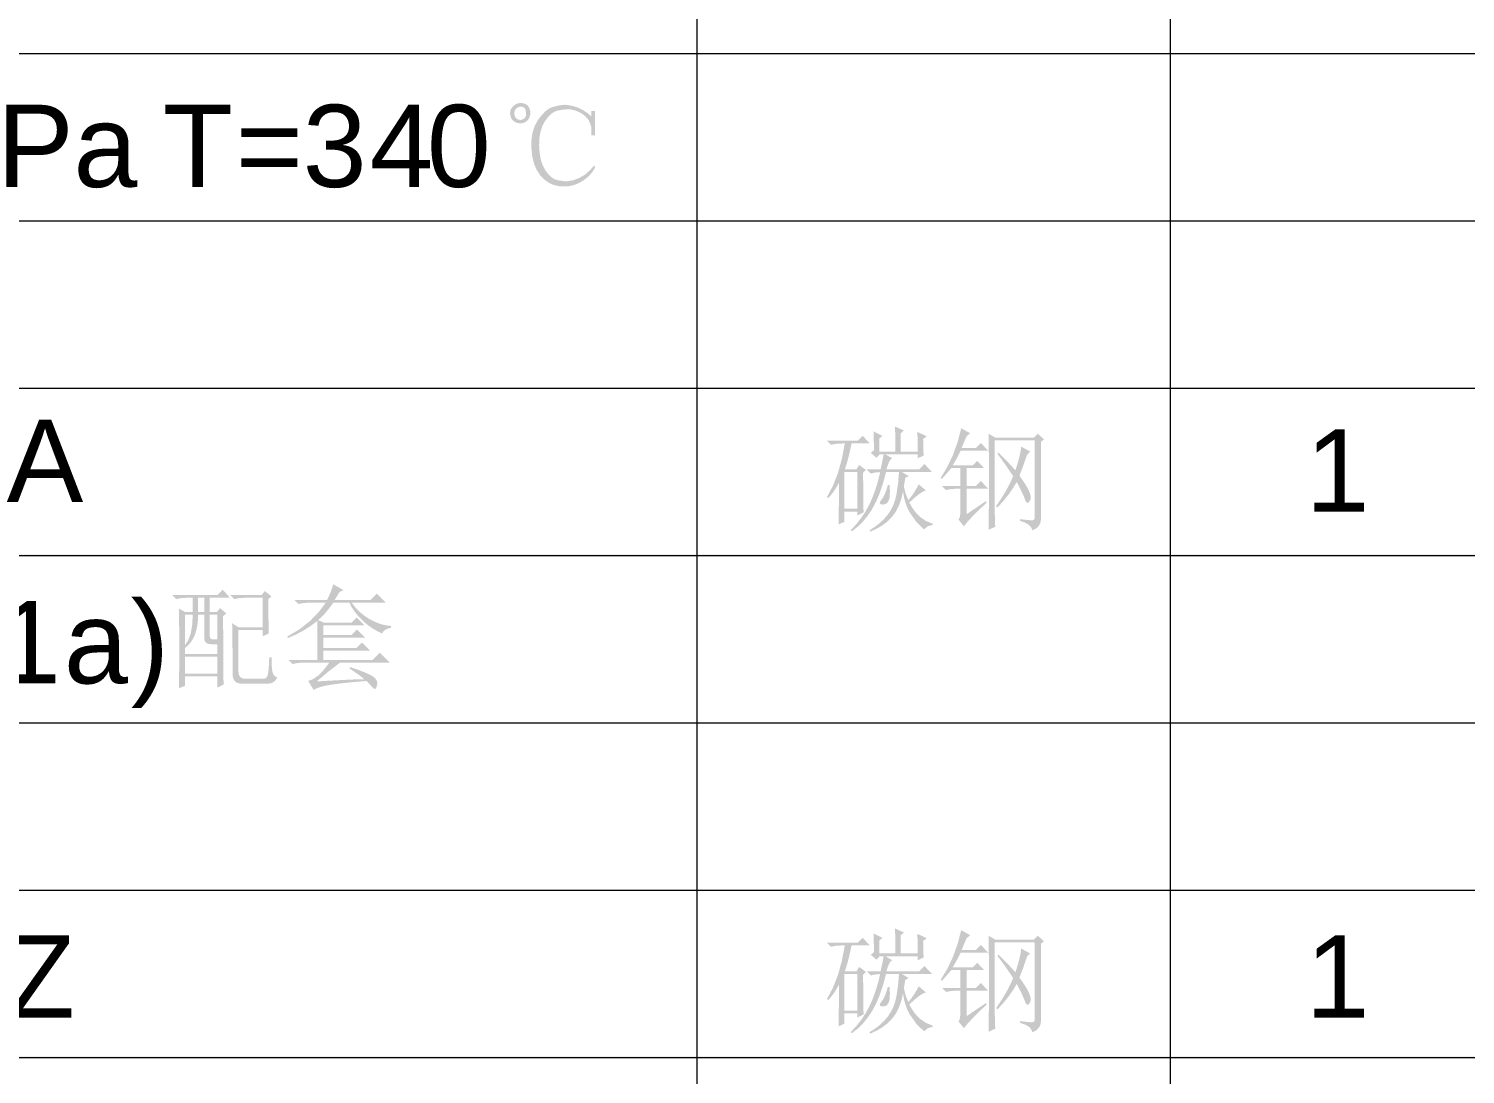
# Model space of a CAD drawing. Header units: millimetres. Extents: x 0 to 383, y 25 to 284.
# Drawn here: x 103 to 156, y 154.4 to 193.1 of the extents above; entities that cross this region are included whole.
import ezdxf

# ---------------------------------------------------------------- set-up
doc = ezdxf.new("R2010")
doc.units = ezdxf.units.MM

msp = doc.modelspace()

# ---------------------------------------------------------------- hatches: boundary and pattern name
h = msp.add_hatch(color=0)
h.dxf.hatch_style = 2
h.paths.add_polyline_path([(127.610306, 25.237281), (127.652639, 25.237281), (127.652639, 235.288226), (127.610306, 235.288226)])
h = msp.add_hatch(color=0)
h.dxf.hatch_style = 2
h.paths.add_polyline_path([(145.093972, 25.237281), (145.136306, 25.237281), (145.136306, 235.288226), (145.093972, 235.288226)])
h = msp.add_hatch(color=0)
h.dxf.hatch_style = 2
h.paths.add_polyline_path([(0.338667, 192.139976), (382.982611, 192.139976), (382.982611, 192.182309), (0.338667, 192.182309)])
h = msp.add_hatch(color=0)
h.paths.add_polyline_path([(123.733498, 189.842069), (123.733498, 190.040507), (123.86579, 190.040507), (123.86579, 189.147538), (123.733498, 189.147538), (123.733498, 189.445194), (123.688023, 189.593075), (123.617743, 189.722869), (123.522658, 189.835093), (123.402769, 189.930264), (123.269444, 190.006659), (123.134052, 190.061867), (122.996592, 190.09537), (122.857066, 190.106653), (122.72064, 190.094939), (122.5098, 190.062556), (122.38681, 190.023281), (122.265888, 189.9468), (122.147032, 189.833112), (122.030243, 189.682217), (121.929043, 189.498163), (121.857299, 189.284653), (121.815527, 189.041171), (121.804245, 188.7672), (121.821729, 188.493315), (121.865567, 188.250435), (121.935245, 188.038562), (122.030243, 187.857694), (122.139797, 187.709986), (122.253485, 187.597934), (122.371308, 187.522056), (122.493264, 187.482868), (122.605919, 187.465212), (122.695836, 187.45324), (122.763015, 187.446436), (122.807457, 187.444283), (123.031388, 187.473222), (123.27599, 187.560038), (123.510945, 187.696464), (123.700425, 187.874231), (123.766657, 187.950712), (123.81687, 187.998254), (123.851579, 188.016858), (123.871302, 188.006523), (123.872336, 187.971469), (123.850632, 187.916261), (123.80619, 187.841416), (123.73901, 187.747451), (123.651074, 187.647113), (123.544018, 187.552459), (123.417325, 187.462973), (123.270477, 187.378137), (123.10718, 187.308891), (122.93148, 187.266516), (122.743378, 187.251013), (122.542873, 187.262382), (122.343488, 187.306824), (122.15909, 187.390539), (121.990194, 187.513529), (121.837318, 187.675793), (121.709074, 187.874231), (121.613387, 188.105741), (121.549738, 188.370325), (121.517613, 188.667981), (121.519766, 188.96779), (121.559643, 189.239178), (121.637761, 189.48266), (121.754635, 189.698753), (121.891061, 189.881602), (122.027487, 190.02466), (122.163913, 190.127409), (122.300339, 190.189335), (122.551831, 190.251347), (122.757847, 190.272017), (122.869468, 190.260304), (123.038967, 190.22792), (123.233959, 190.169354), (123.424818, 190.07358), (123.597762, 189.957825)])
h.paths.add_polyline_path([(120.729375, 189.941288), (120.750046, 190.090116), (120.828594, 190.205872), (120.927123, 190.28442), (121.004983, 190.321627), (121.120738, 190.338163), (121.195152, 190.329895), (121.286102, 190.30509), (121.373608, 190.251347), (121.440443, 190.156262), (121.47765, 190.032239), (121.473516, 189.891679), (121.42804, 189.759387), (121.341224, 189.660168), (121.22478, 189.598846), (121.087665, 189.582998), (120.951239, 189.611937), (120.839618, 189.682217), (120.761759, 189.793149)])
h.paths.add_polyline_path([(121.25303, 189.759387), (121.311596, 189.837935), (121.324687, 189.974361), (121.299883, 190.106653), (121.242005, 190.172799), (121.179304, 190.197603), (121.137274, 190.205872), (121.051147, 190.189335), (120.960885, 190.139726), (120.898185, 190.052909), (120.889227, 189.924752), (120.922989, 189.804862), (120.993958, 189.742851), (121.071817, 189.718046), (121.120738, 189.709778), (121.178615, 189.72218)])
h = msp.add_hatch(color=0)
h.dxf.hatch_style = 2
h.paths.add_polyline_path([(0.338667, 185.959309), (382.982611, 185.959309), (382.982611, 186.001642), (0.338667, 186.001642)])
h = msp.add_hatch(color=0)
h.dxf.hatch_style = 2
h.paths.add_polyline_path([(0.338667, 179.778642), (382.982611, 179.778642), (382.982611, 179.820986), (0.338667, 179.820986)])
h = msp.add_hatch(color=0)
h.paths.add_polyline_path([(134.962415, 177.456924), (134.961381, 177.750446), (134.958281, 178.002627), (134.953113, 178.213467), (134.945878, 178.382965), (135.276608, 178.234137), (135.160852, 178.134918), (135.160852, 177.456924), (135.789238, 177.456924), (135.785104, 177.84553), (135.772701, 178.184528), (136.119967, 178.019163), (135.987675, 177.919944), (135.991809, 177.601618), (136.004212, 177.308095), (135.789238, 177.208877), (135.789238, 177.357705), (134.582076, 177.357705), (134.84666, 177.208877), (134.789816, 177.170636), (134.735039, 177.088987), (134.682329, 176.96393), (134.631686, 176.795465), (135.838847, 176.795465), (136.037285, 176.993903), (136.318405, 176.696247), (135.210462, 176.696247), (135.458509, 176.547418), (135.326217, 176.481273), (135.276608, 176.16708), (135.342753, 175.898362), (135.441972, 175.65445), (135.571163, 175.828082), (135.677617, 175.985179), (135.761333, 176.125739), (135.822311, 176.249762), (136.086894, 176.018252), (135.980441, 175.977944), (135.842981, 175.890094), (135.674516, 175.754702), (135.475045, 175.571767), (135.568063, 175.40847), (135.665214, 175.265843), (135.7665, 175.143887), (135.87192, 175.042601), (136.095162, 174.889638), (136.334941, 174.794554), (136.334941, 174.744944), (136.157174, 174.695335), (136.020748, 174.57958), (135.732049, 174.865523), (135.497094, 175.196941), (135.40399, 175.379789), (135.33104, 175.572456), (135.277727, 175.774425), (135.243535, 175.985179), (135.181609, 175.71026), (135.095396, 175.46428), (134.985411, 175.247239), (134.852172, 175.059137), (134.692922, 174.893773), (134.504217, 174.744944), (134.28554, 174.612653), (134.036373, 174.496898), (134.0033, 174.546507), (134.206905, 174.675698), (134.387773, 174.815224), (134.545903, 174.965086), (134.681295, 175.125283), (134.794036, 175.295901), (134.884556, 175.477372), (134.953372, 175.670211), (135.001, 175.874936), (135.062323, 176.291792), (135.094707, 176.696247), (134.615149, 176.696247), (134.508696, 176.29429), (134.387773, 175.932124), (134.252381, 175.610266), (134.102519, 175.329233), (133.938188, 175.083167), (133.759388, 174.865523), (133.566118, 174.675784), (133.358378, 174.513434), (133.308769, 174.546507), (133.519609, 174.773883), (133.705644, 175.009528), (133.866875, 175.253441), (134.0033, 175.505622), (134.121123, 175.772272), (134.226543, 176.059593), (134.31956, 176.367584), (134.400175, 176.696247), (134.230677, 176.683844), (134.05291, 176.646637), (133.904082, 176.795465), (134.416712, 176.795465), (134.532467, 177.357705), (134.383639, 177.357705), (134.267884, 177.225413), (134.05291, 177.407314), (134.168665, 177.506533), (134.167631, 177.711172), (134.164531, 177.89514), (134.159363, 178.058437), (134.152128, 178.201064), (134.482858, 178.0357), (134.367102, 177.936481), (134.367102, 177.456924)])
h.paths.add_polyline_path([(134.747441, 176.216689), (134.757862, 176.020319), (134.756398, 175.861155), (134.743565, 175.739199), (134.71988, 175.65445), (134.653045, 175.551097), (134.56554, 175.505622), (134.479413, 175.498042), (134.422224, 175.511134), (134.392596, 175.535249), (134.383639, 175.555231), (134.404309, 175.617243), (134.466321, 175.704059), (134.523165, 175.785708), (134.577942, 175.898362), (134.630652, 176.042023), (134.681295, 176.216689)])
h.paths.add_polyline_path([(133.77179, 176.67971), (133.772048, 176.407117), (133.772823, 176.159845), (133.774115, 175.937895), (133.775924, 175.741266), (133.778249, 175.569959), (133.781092, 175.423973), (133.784451, 175.303308), (133.788326, 175.207965), (133.556816, 175.09221), (133.556816, 175.241038), (133.077259, 175.241038), (133.077259, 174.8607), (132.862285, 174.761481), (132.874687, 175.493219), (132.878821, 176.299372), (132.779602, 176.127806), (132.680384, 175.976911), (132.581165, 175.846686), (132.481946, 175.737132), (132.432337, 175.770205), (132.653512, 176.185683), (132.83748, 176.654905), (132.984241, 177.177871), (133.093795, 177.75458), (132.97804, 177.75458), (132.771334, 177.742178), (132.581165, 177.70497), (132.432337, 177.853799), (133.573352, 177.853799), (133.755253, 178.0357), (134.019837, 177.75458), (133.341842, 177.75458), (133.282931, 177.471393), (133.221953, 177.217145), (133.158907, 176.991836), (133.093795, 176.795465), (133.523743, 176.795465), (133.622962, 176.96083), (133.871009, 176.778929)])
h.paths.add_polyline_path([(133.077259, 176.696247), (133.077259, 175.340257), (133.556816, 175.340257), (133.556816, 176.696247)])
h = msp.add_hatch(color=0)
h.paths.add_polyline_path([(138.401998, 174.563043), (138.409233, 174.968187), (138.414401, 175.406403), (138.417501, 175.877692), (138.418535, 176.382054), (138.417501, 176.881248), (138.414401, 177.337034), (138.409233, 177.749412), (138.401998, 178.118382), (138.650045, 177.969554), (140.072181, 177.969554), (140.221009, 178.118382), (140.452519, 177.903408), (140.336764, 177.820726), (140.336764, 174.943382), (140.320227, 174.831072), (140.270618, 174.722896), (140.175533, 174.624366), (140.022571, 174.546507), (139.975029, 174.661229), (139.882011, 174.757347), (139.743518, 174.834861), (139.55955, 174.893773), (139.55955, 174.959918), (139.737403, 174.9383), (139.874432, 174.9234), (139.971153, 174.915735), (140.028083, 174.915821), (140.085272, 174.944071), (140.105253, 175.009528), (140.105253, 177.870335), (138.633509, 177.870335), (138.633509, 175.224502), (138.634542, 175.134585), (138.637643, 175.013662), (138.64281, 174.861733), (138.650045, 174.678799)])
h.paths.add_polyline_path([(138.7658, 177.423851), (139.079993, 177.109658), (139.394186, 176.762392), (139.475835, 177.015607), (139.53888, 177.246084), (139.583322, 177.453823), (139.60916, 177.638825), (139.939889, 177.456924), (139.824134, 177.341168), (139.67944, 176.915355), (139.543014, 176.563955), (139.650501, 176.414093), (139.741451, 176.278701), (139.815865, 176.157778), (139.873743, 176.051325), (139.944712, 175.877692), (139.961938, 175.753668), (139.944712, 175.666852), (139.906816, 175.60484), (139.865475, 175.567633), (139.84067, 175.555231), (139.814832, 175.567633), (139.786927, 175.60484), (139.756954, 175.666852), (139.724915, 175.753668), (139.605026, 176.022386), (139.443795, 176.332444), (139.300135, 176.093699), (139.133737, 175.857021), (138.944601, 175.62241), (138.732727, 175.389866), (138.683118, 175.439476), (138.883623, 175.738165), (139.055188, 176.022386), (139.197815, 176.292137), (139.311503, 176.547418), (139.194715, 176.723118), (139.059322, 176.919489), (138.905327, 177.13653), (138.732727, 177.374241)])
h.paths.add_polyline_path([(137.591712, 175.141819), (138.30278, 175.621377), (138.335852, 175.571767), (138.053699, 175.30615), (137.819088, 175.071539), (137.632019, 174.867934), (137.492493, 174.695335), (137.294056, 174.943382), (137.343665, 175.046735), (137.360201, 175.191429), (137.360201, 176.084398), (137.22791, 176.084398), (137.021204, 176.071995), (136.831035, 176.034788), (136.682207, 176.183616), (137.360201, 176.183616), (137.360201, 176.845075), (137.029472, 176.845075), (136.682207, 176.4482), (136.632597, 176.481273), (136.878577, 176.887449), (137.08735, 177.328766), (137.258916, 177.805223), (137.393274, 178.316819), (137.724003, 178.134918), (137.591712, 178.019163), (137.504895, 177.820726), (137.409811, 177.589215), (137.938977, 177.589215), (138.120878, 177.771116), (138.385462, 177.489997), (137.376738, 177.489997), (137.219641, 177.188206), (137.079082, 176.944293), (137.823222, 176.944293), (137.988587, 177.109658), (138.236634, 176.845075), (137.591712, 176.845075), (137.591712, 176.183616), (137.938977, 176.183616), (138.120878, 176.365517), (138.385462, 176.084398), (137.591712, 176.084398)])
h = msp.add_hatch(color=0)
h.dxf.hatch_style = 2
h.paths.add_polyline_path([(0.338667, 173.597976), (382.982611, 173.597976), (382.982611, 173.640309), (0.338667, 173.640309)])
h = msp.add_hatch(color=0)
h.dxf.hatch_style = 2
h.paths.add_polyline_path([(112.763873, 171.97167), (113.971035, 171.97167), (114.095058, 172.232119), (114.202545, 172.550446), (114.582884, 172.335472), (114.434056, 172.269326), (114.252155, 171.97167), (115.575071, 171.97167), (115.806582, 172.203181), (116.137311, 171.872451), (114.88054, 171.872451), (115.021186, 171.691584), (115.178885, 171.52932), (115.354154, 171.385659), (115.54751, 171.260602), (115.748962, 171.158283), (115.947831, 171.082836), (116.143598, 171.03426), (116.335748, 171.012556), (116.335748, 170.94641), (116.215859, 170.91437), (116.120774, 170.867862), (116.050494, 170.806883), (116.005019, 170.731436), (115.803481, 170.830741), (115.612278, 170.947099), (115.431411, 171.081027), (115.260878, 171.233042), (115.107916, 171.394186), (114.979759, 171.554814), (114.876406, 171.714408), (114.797858, 171.872451), (114.202545, 171.872451), (114.055784, 171.670913), (113.913157, 171.496247), (113.774664, 171.348452), (113.640306, 171.22753), (113.871816, 171.128311), (114.864003, 171.128311), (115.062441, 171.326748), (115.360097, 171.029092), (113.838743, 171.029092), (113.838743, 170.681826), (114.88054, 170.681826), (115.078977, 170.880264), (115.376634, 170.582608), (113.838743, 170.582608), (113.838743, 170.202269), (115.062441, 170.202269), (115.260878, 170.400707), (115.558535, 170.10305), (113.838743, 170.10305), (113.838743, 169.755785), (115.657753, 169.755785), (115.922337, 170.020368), (116.286139, 169.656566), (114.450592, 169.656566), (114.020644, 169.325837), (113.797402, 169.135668), (113.590696, 168.962035), (113.925559, 168.981413), (114.22735, 168.998208), (114.496067, 169.012419), (114.731712, 169.024046), (114.934283, 169.03309), (115.103782, 169.039549), (115.240208, 169.043425), (115.343561, 169.044717), (115.266046, 169.11293), (115.149257, 169.201813), (114.993195, 169.311367), (114.797858, 169.441592), (114.830931, 169.491201), (115.104816, 169.396117), (115.331158, 169.3093), (115.509959, 169.230752), (115.641217, 169.160472), (115.733201, 169.092173), (115.794179, 169.019223), (115.824152, 168.941106), (115.823118, 168.857304), (115.805548, 168.780909), (115.785911, 168.725701), (115.764207, 168.692198), (115.740436, 168.680915), (115.67429, 168.713988), (115.562669, 168.838011), (115.426243, 168.978571), (115.034536, 168.945412), (114.686237, 168.911736), (114.381346, 168.877027), (114.119863, 168.840767), (113.899721, 168.800546), (113.718854, 168.75464), (113.57726, 168.703566), (113.474941, 168.647842), (113.276503, 168.978571), (113.450136, 169.044717), (113.640306, 169.177009), (113.842877, 169.37958), (114.053717, 169.656566), (113.094602, 169.656566), (112.887897, 169.644164), (112.697727, 169.606957), (112.548899, 169.755785), (113.607233, 169.755785), (113.607233, 171.194457), (113.36642, 171.012556), (113.107005, 170.847191), (112.828986, 170.698363), (112.532363, 170.566071), (112.49929, 170.615681), (112.958177, 170.892666), (113.342649, 171.194457), (113.660976, 171.521052), (113.921425, 171.872451), (113.309576, 171.872451), (113.102871, 171.860049), (112.912701, 171.822842)])
h = msp.add_hatch(color=0)
h.paths.add_polyline_path([(111.804759, 172.004743), (111.805792, 171.6027), (111.808893, 171.256468), (111.81406, 170.966047), (111.821295, 170.731436), (111.589785, 170.632217), (111.589785, 170.863727), (110.696816, 170.863727), (110.696816, 169.342373), (110.713352, 169.213182), (110.762962, 169.123265), (110.845644, 169.072622), (110.961399, 169.061253), (111.622858, 169.061253), (111.682802, 169.071589), (111.730345, 169.102595), (111.765485, 169.154271), (111.788222, 169.226618), (111.803725, 169.327904), (111.817161, 169.466397), (111.82853, 169.642097), (111.837832, 169.855003), (111.920514, 169.855003), (111.922581, 169.691706), (111.928782, 169.549079), (111.939117, 169.427123), (111.953587, 169.325837), (111.977358, 169.244188), (112.015599, 169.181143), (112.068308, 169.136701), (112.135488, 169.110863), (112.068308, 169.003376), (111.982526, 168.928962), (111.878139, 168.887621), (111.755149, 168.879352), (110.895253, 168.879352), (110.794743, 168.878319), (110.708185, 168.891755), (110.635579, 168.91966), (110.576927, 168.962035), (110.532227, 169.018879), (110.501479, 169.090192), (110.484684, 169.175975), (110.481842, 169.276227), (110.481584, 169.623235), (110.480808, 169.936652), (110.479517, 170.21648), (110.477708, 170.462718), (110.475382, 170.675367), (110.47254, 170.854426), (110.469181, 170.999895), (110.465306, 171.111774), (110.696816, 170.962946), (111.589785, 170.962946), (111.589785, 172.054352), (110.944863, 172.054352), (110.738157, 172.04195), (110.547988, 172.004743), (110.39916, 172.153571), (111.556712, 172.153571), (111.672467, 172.302399), (111.920514, 172.103962)])
h.paths.add_polyline_path([(110.134576, 171.376358), (110.134835, 170.895508), (110.13561, 170.461685), (110.136902, 170.074887), (110.138711, 169.735114), (110.141036, 169.442367), (110.143878, 169.196646), (110.147237, 168.99795), (110.151113, 168.84628), (109.919602, 168.730524), (109.919602, 169.143936), (108.728977, 169.143936), (108.728977, 168.79667), (108.497467, 168.713988), (108.504702, 168.997175), (108.509869, 169.334105), (108.51297, 169.724779), (108.514003, 170.169196), (108.51297, 170.615681), (108.509869, 171.012556), (108.504702, 171.359821), (108.497467, 171.657477), (108.728977, 171.525186), (109.010097, 171.525186), (109.010097, 172.054352), (108.795123, 172.054352), (108.588418, 172.04195), (108.398248, 172.004743), (108.24942, 172.153571), (109.919602, 172.153571), (110.11804, 172.352009), (110.382623, 172.054352), (109.638483, 172.054352), (109.638483, 171.525186), (109.903066, 171.525186), (110.018821, 171.674014), (110.250332, 171.475576)])
h.paths.add_polyline_path([(109.208535, 172.054352), (109.208535, 171.525186), (109.440045, 171.525186), (109.440045, 172.054352)])
h.paths.add_polyline_path([(109.638483, 171.425967), (109.638483, 170.66529), (109.645717, 170.600178), (109.667421, 170.553669), (109.703595, 170.525764), (109.754238, 170.516462), (109.919602, 170.516462), (109.919602, 171.425967)])
h.paths.add_polyline_path([(109.208535, 171.425967), (109.201042, 171.215127), (109.178562, 171.020824), (109.141097, 170.843057), (109.088645, 170.681826), (109.021208, 170.537132), (108.938784, 170.408975), (108.841374, 170.297354), (108.728977, 170.202269), (108.728977, 169.970759), (109.919602, 169.970759), (109.919602, 170.334561), (109.688092, 170.334561), (109.57337, 170.350064), (109.493789, 170.396572), (109.449347, 170.474087), (109.440045, 170.582608), (109.440045, 171.425967)])
h.paths.add_polyline_path([(108.728977, 171.425967), (108.728977, 170.301488), (108.851967, 170.495791), (108.939817, 170.747972), (108.992527, 171.058031), (109.010097, 171.425967)])
h.paths.add_polyline_path([(108.728977, 169.87154), (108.728977, 169.243155), (109.919602, 169.243155), (109.919602, 169.87154)])
h = msp.add_hatch(color=0)
h.dxf.hatch_style = 2
h.paths.add_polyline_path([(0.338667, 167.410253), (382.982611, 167.410253), (382.982611, 167.452587), (0.338667, 167.452587)])
h = msp.add_hatch(color=0)
h.dxf.hatch_style = 2
h.paths.add_polyline_path([(0.338667, 161.229587), (382.982611, 161.229587), (382.982611, 161.27192), (0.338667, 161.27192)])
h = msp.add_hatch(color=0)
h.paths.add_polyline_path([(134.962415, 158.907868), (134.961381, 159.20139), (134.958281, 159.453571), (134.953113, 159.664411), (134.945878, 159.83391), (135.276608, 159.685082), (135.160852, 159.585863), (135.160852, 158.907868), (135.789238, 158.907868), (135.785104, 159.296475), (135.772701, 159.635472), (136.119967, 159.470108), (135.987675, 159.370889), (135.991809, 159.052562), (136.004212, 158.75904), (135.789238, 158.659821), (135.789238, 158.808649), (134.582076, 158.808649), (134.84666, 158.659821), (134.789816, 158.621581), (134.735039, 158.539932), (134.682329, 158.414875), (134.631686, 158.24641), (135.838847, 158.24641), (136.037285, 158.444847), (136.318405, 158.147191), (135.210462, 158.147191), (135.458509, 157.998363), (135.326217, 157.932217), (135.276608, 157.618024), (135.342753, 157.349307), (135.441972, 157.105394), (135.571163, 157.279027), (135.677617, 157.436123), (135.761333, 157.576683), (135.822311, 157.700707), (136.086894, 157.469196), (135.980441, 157.428889), (135.842981, 157.341039), (135.674516, 157.205646), (135.475045, 157.022712), (135.568063, 156.859414), (135.665214, 156.716787), (135.7665, 156.594831), (135.87192, 156.493545), (136.095162, 156.340583), (136.334941, 156.245498), (136.334941, 156.195889), (136.157174, 156.14628), (136.020748, 156.030524), (135.732049, 156.316467), (135.497094, 156.647885), (135.40399, 156.830734), (135.33104, 157.023401), (135.277727, 157.22537), (135.243535, 157.436123), (135.181609, 157.161205), (135.095396, 156.915225), (134.985411, 156.698184), (134.852172, 156.510082), (134.692922, 156.344717), (134.504217, 156.195889), (134.28554, 156.063597), (134.036373, 155.947842), (134.0033, 155.997451), (134.206905, 156.126642), (134.387773, 156.266169), (134.545903, 156.41603), (134.681295, 156.576227), (134.794036, 156.746846), (134.884556, 156.928316), (134.953372, 157.121155), (135.001, 157.32588), (135.062323, 157.742737), (135.094707, 158.147191), (134.615149, 158.147191), (134.508696, 157.745234), (134.387773, 157.383069), (134.252381, 157.061211), (134.102519, 156.780177), (133.938188, 156.534111), (133.759388, 156.316467), (133.566118, 156.126729), (133.358378, 155.964378), (133.308769, 155.997451), (133.519609, 156.224828), (133.705644, 156.460472), (133.866875, 156.704385), (134.0033, 156.956566), (134.121123, 157.223216), (134.226543, 157.510537), (134.31956, 157.818529), (134.400175, 158.147191), (134.230677, 158.134789), (134.05291, 158.097582), (133.904082, 158.24641), (134.416712, 158.24641), (134.532467, 158.808649), (134.383639, 158.808649), (134.267884, 158.676358), (134.05291, 158.858259), (134.168665, 158.957477), (134.167631, 159.162116), (134.164531, 159.346084), (134.159363, 159.509382), (134.152128, 159.652009), (134.482858, 159.486644), (134.367102, 159.387425), (134.367102, 158.907868)])
h.paths.add_polyline_path([(134.747441, 157.667634), (134.757862, 157.471263), (134.756398, 157.3121), (134.743565, 157.190143), (134.71988, 157.105394), (134.653045, 157.002041), (134.56554, 156.956566), (134.479413, 156.948987), (134.422224, 156.962078), (134.392596, 156.986194), (134.383639, 157.006175), (134.404309, 157.068187), (134.466321, 157.155003), (134.523165, 157.236652), (134.577942, 157.349307), (134.630652, 157.492967), (134.681295, 157.667634)])
h.paths.add_polyline_path([(133.77179, 158.130655), (133.772048, 157.858061), (133.772823, 157.61079), (133.774115, 157.388839), (133.775924, 157.192211), (133.778249, 157.020903), (133.781092, 156.874917), (133.784451, 156.754253), (133.788326, 156.65891), (133.556816, 156.543155), (133.556816, 156.691983), (133.077259, 156.691983), (133.077259, 156.311644), (132.862285, 156.212425), (132.874687, 156.944164), (132.878821, 157.750316), (132.779602, 157.57875), (132.680384, 157.427855), (132.581165, 157.29763), (132.481946, 157.188076), (132.432337, 157.221149), (132.653512, 157.636628), (132.83748, 158.10585), (132.984241, 158.628815), (133.093795, 159.205524), (132.97804, 159.205524), (132.771334, 159.193122), (132.581165, 159.155915), (132.432337, 159.304743), (133.573352, 159.304743), (133.755253, 159.486644), (134.019837, 159.205524), (133.341842, 159.205524), (133.282931, 158.922337), (133.221953, 158.668089), (133.158907, 158.44278), (133.093795, 158.24641), (133.523743, 158.24641), (133.622962, 158.411774), (133.871009, 158.229873)])
h.paths.add_polyline_path([(133.077259, 158.147191), (133.077259, 156.791201), (133.556816, 156.791201), (133.556816, 158.147191)])
h = msp.add_hatch(color=0)
h.paths.add_polyline_path([(138.401998, 156.013988), (138.409233, 156.419131), (138.414401, 156.857347), (138.417501, 157.328636), (138.418535, 157.832998), (138.417501, 158.332193), (138.414401, 158.787979), (138.409233, 159.200357), (138.401998, 159.569326), (138.650045, 159.420498), (140.072181, 159.420498), (140.221009, 159.569326), (140.452519, 159.354352), (140.336764, 159.27167), (140.336764, 156.394326), (140.320227, 156.282016), (140.270618, 156.17384), (140.175533, 156.075311), (140.022571, 155.997451), (139.975029, 156.112173), (139.882011, 156.208291), (139.743518, 156.285806), (139.55955, 156.344717), (139.55955, 156.410863), (139.737403, 156.389245), (139.874432, 156.374345), (139.971153, 156.366679), (140.028083, 156.366766), (140.085272, 156.395015), (140.105253, 156.460472), (140.105253, 159.32128), (138.633509, 159.32128), (138.633509, 156.675446), (138.634542, 156.585529), (138.637643, 156.464606), (138.64281, 156.312678), (138.650045, 156.129743)])
h.paths.add_polyline_path([(138.7658, 158.874795), (139.079993, 158.560602), (139.394186, 158.213337), (139.475835, 158.466551), (139.53888, 158.697028), (139.583322, 158.904767), (139.60916, 159.089769), (139.939889, 158.907868), (139.824134, 158.792113), (139.67944, 158.366299), (139.543014, 158.014899), (139.650501, 157.865038), (139.741451, 157.729645), (139.815865, 157.608723), (139.873743, 157.502269), (139.944712, 157.328636), (139.961938, 157.204613), (139.944712, 157.117796), (139.906816, 157.055785), (139.865475, 157.018578), (139.84067, 157.006175), (139.814832, 157.018578), (139.786927, 157.055785), (139.756954, 157.117796), (139.724915, 157.204613), (139.605026, 157.47333), (139.443795, 157.783389), (139.300135, 157.544644), (139.133737, 157.307966), (138.944601, 157.073355), (138.732727, 156.840811), (138.683118, 156.89042), (138.883623, 157.18911), (139.055188, 157.47333), (139.197815, 157.743081), (139.311503, 157.998363), (139.194715, 158.174063), (139.059322, 158.370433), (138.905327, 158.587474), (138.732727, 158.825186)])
h.paths.add_polyline_path([(137.591712, 156.592764), (138.30278, 157.072321), (138.335852, 157.022712), (138.053699, 156.757095), (137.819088, 156.522484), (137.632019, 156.318879), (137.492493, 156.14628), (137.294056, 156.394326), (137.343665, 156.497679), (137.360201, 156.642373), (137.360201, 157.535342), (137.22791, 157.535342), (137.021204, 157.52294), (136.831035, 157.485733), (136.682207, 157.634561), (137.360201, 157.634561), (137.360201, 158.296019), (137.029472, 158.296019), (136.682207, 157.899144), (136.632597, 157.932217), (136.878577, 158.338394), (137.08735, 158.779711), (137.258916, 159.256167), (137.393274, 159.767764), (137.724003, 159.585863), (137.591712, 159.470108), (137.504895, 159.27167), (137.409811, 159.04016), (137.938977, 159.04016), (138.120878, 159.222061), (138.385462, 158.940941), (137.376738, 158.940941), (137.219641, 158.639151), (137.079082, 158.395238), (137.823222, 158.395238), (137.988587, 158.560602), (138.236634, 158.296019), (137.591712, 158.296019), (137.591712, 157.634561), (137.938977, 157.634561), (138.120878, 157.816462), (138.385462, 157.535342), (137.591712, 157.535342)])
h = msp.add_hatch(color=0)
h.dxf.hatch_style = 2
h.paths.add_polyline_path([(0.338667, 155.04892), (382.982611, 155.04892), (382.982611, 155.091264), (0.338667, 155.091264)])

# ---------------------------------------------------------------- linework, layer by layer
at = {"color": 0, "lineweight": 0}
for points in [[(127.631472, 235.267059), (127.631472, 25.258448)], [(145.115139, 235.267059), (145.115139, 25.258448)], [(0.359833, 192.161142), (382.961444, 192.161142)], [(0.359833, 185.980476), (382.961444, 185.980476)], [(0.359833, 179.799809), (382.961444, 179.799809)], [(0.359833, 173.619142), (382.961444, 173.619142)], [(0.359833, 167.43142), (382.961444, 167.43142)], [(0.359833, 161.250753), (382.961444, 161.250753)], [(0.359833, 155.070087), (382.961444, 155.070087)]]:
    msp.add_lwpolyline(points, dxfattribs=at)

# ---------------------------------------------------------------- texts
at = {"color": 0, "char_height": 3.039533, "attachment_point": 1}
for s, insert in [('{\\fArial|b0|i0|c0;P}', (101.783444, 190.27237)), ('{\\fArial|b0|i0|c0; T}', (106.722333, 190.27237)), ('{\\fArial|b0|i0|c0;3}', (113.072333, 190.27237)), ('{\\fArial|b0|i0|c0;4}', (115.541778, 190.27237)), ('{\\fArial|b0|i0|c0;0}', (117.658444, 190.27237)), ('{\\fArial|b0|i0|c0;a}', (104.605667, 190.27237)), ('{\\fArial|b0|i0|c0;=}', (110.602889, 190.27237)), ('{\\fArial|b0|i0|c0;A}', (102.136222, 178.630703)), ('{\\fArial|b0|i0|c0;1}', (150.114, 178.277926)), ('{\\fArial|b0|i0|c0;1}', (101.783444, 171.927926)), ('{\\fArial|b0|i0|c0;)}', (106.722333, 171.927926)), ('{\\fArial|b0|i0|c0;a}', (104.252889, 171.927926)), ('{\\fËÎÌå|b0|i0|c0;KY200-AZ}', (85.908444, 159.580703)), ('{\\fArial|b0|i0|c0;1}', (150.114, 159.580703))]:
    msp.add_mtext(s, dxfattribs=dict(at, insert=insert))

doc.saveas('drawing.dxf')
